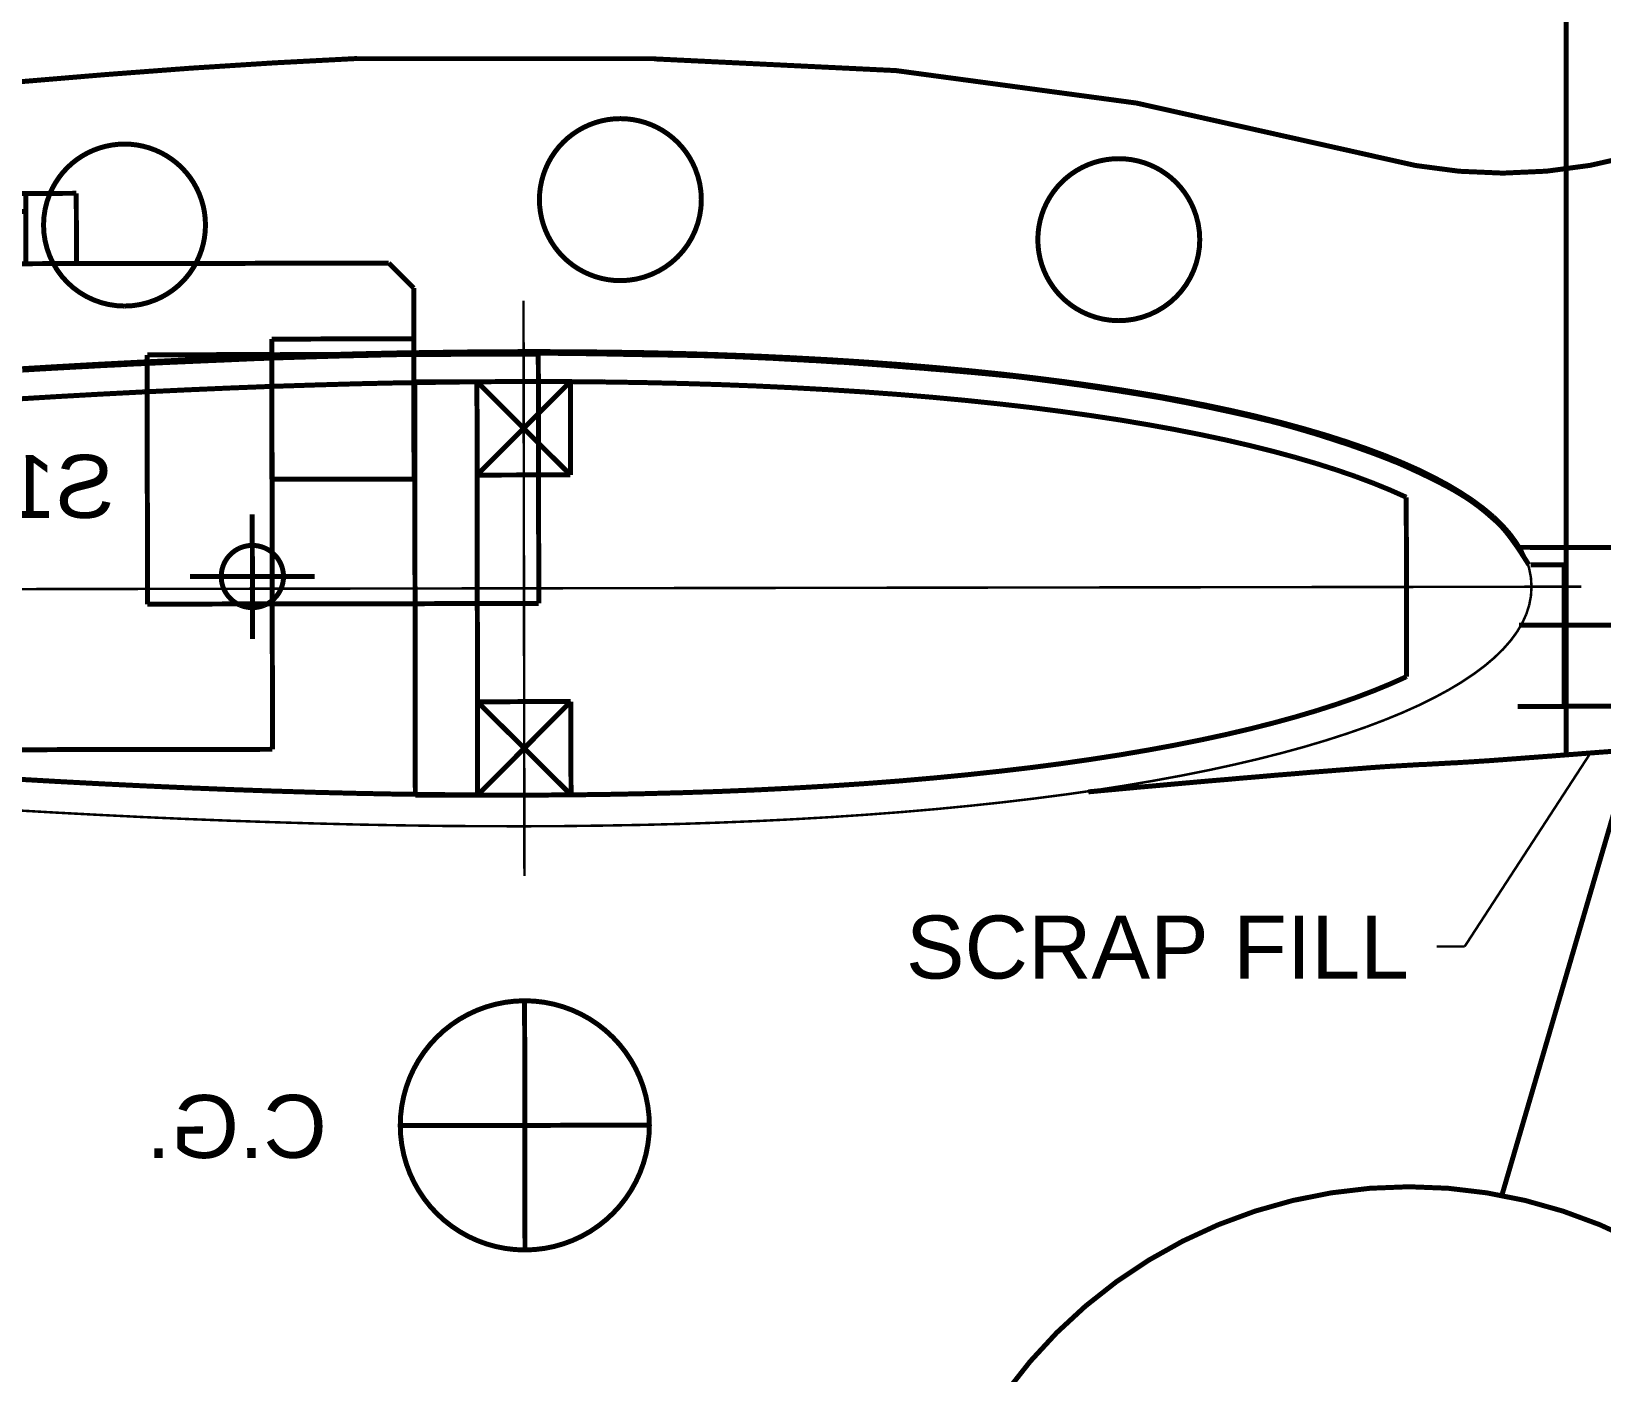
# Model space of a CAD drawing. Extents: x -1080 to 1070, y -166 to 202.
# Drawn here: x -86.6 to -7.8, y -33.3 to 34 of the extents above; entities that cross this region are included whole.
import ezdxf

# ---------------------------------------------------------------- set-up
doc = ezdxf.new("R2010")
doc.units = 0
doc.header["$MEASUREMENT"] = 0
doc.linetypes.add('DOT', pattern=[0.25, 0, -0.25])
doc.layers.get('0').update_dxf_attribs({"linetype": 'CONTINUOUS'})
for name, color, linetype in [('1', 7, 'CONTINUOUS'), ('DEFAULT', 7, 'CONTINUOUS'), ('LINE', 7, 'CONTINUOUS')]:
    doc.layers.add(name, color=color, linetype=linetype)
doc.styles.add('ARIAL', font='ARIAL.TTF')

# ---------------------------------------------------------------- blocks, each defined once
blk = doc.blocks.new('GROUP33')
at = {"layer": 'DEFAULT', "const_width": 0.01}
for points in [[(-0.0924, -0.057, 0.0644), (-1.5356, -0.2518, 5.4517)], [(2.721, -0.2846, 0.0079), (2.2038, -0.2117, 0.0058), (1.601, -0.1428, 0.006), (1.0041, -0.0882, 0.0085), (0.5038, -0.0563, 10.3486)], [(-2.2995, -0.1499, 0.066), (-2.0569, -0.2514, 0.066), (-1.7963, -0.2862, 0.066), (-1.5356, -0.2519, 1.6941)]]:
    blk.add_lwpolyline(points, format="xyb", dxfattribs=at)
at = {"layer": 'DEFAULT', "linetype": 'DOT', "const_width": 0.01}
for points in [[(0.1376, -0.3394, 0.0985), (0.1252, -0.2772, 0.0986), (0.09, -0.2244, 0.0985), (0.0372, -0.1892, 0.0985), (-0.0249, -0.1769, 0.0985), (-0.087, -0.1892, 0.0985), (-0.1398, -0.2244, 0.0985), (-0.175, -0.2772, 0.0984), (-0.1874, -0.3394, 0.0984), (-0.175, -0.4015, 0.0984), (-0.1398, -0.4543, 0.0984), (-0.087, -0.4895, 0.0984), (-0.0248, -0.5019, 0.0985), (0.0372, -0.4895, 0.0985), (0.09, -0.4543, 0.0985), (0.1252, -0.4015, 0.0985)], [(1.1329, -0.3904, 0.0984), (1.1205, -0.3282, 0.0985), (1.0853, -0.2754, 0.0985), (1.0325, -0.2402, 0.0985), (0.9703, -0.2279, 0.0985), (0.9082, -0.2402, 0.0986), (0.8554, -0.2754, 0.0985), (0.8202, -0.3282, 0.0986), (0.8079, -0.3904, 0.0985), (0.8202, -0.4525, 0.0985), (0.8554, -0.5053, 0.0985), (0.9082, -0.5405, 0.0984), (0.9704, -0.5529, 0.0984), (1.0325, -0.5405, 0.0984), (1.0853, -0.5053, 0.0984), (1.1205, -0.4525, 0.0984)], [(-0.8628, -0.4197, 0.0986), (-0.8751, -0.3575, 0.0986), (-0.9103, -0.3047, 0.0985), (-0.9631, -0.2695, 0.0986), (-1.0253, -0.2572, 0.0985), (-1.0874, -0.2695, 0.0985), (-1.1402, -0.3047, 0.0985), (-1.1754, -0.3575, 0.0984), (-1.1878, -0.4197, 0.0984), (-1.1754, -0.4818, 0.0984), (-1.1402, -0.5346, 0.0984), (-1.0874, -0.5698, 0.0984), (-1.0252, -0.5822, 0.0984), (-0.9631, -0.5698, 0.0985), (-0.9103, -0.5346, 0.0985), (-0.8751, -0.4818, 0.0985)]]:
    blk.add_lwpolyline(points, format="xyb", close=True, dxfattribs=at)
at = {"layer": 'DEFAULT', "linetype": 'DOT'}
for points, const_width in [([(-1.9232, -1.3437), (-1.9232, -0.2831)], 0.005), ([(-1.919, -1.3556), (-1.919, -1.0717)], 0.01)]:
    blk.add_lwpolyline(points, dxfattribs=dict(at, const_width=const_width))
at = {"layer": 'DEFAULT', "const_width": 0.01}
for points in [[(-1.8482, -1.0717), (-1.8461, -1.0684), (-1.844, -1.0652), (-1.8419, -1.062), (-1.8401, -1.059), (-1.838, -1.0559), (-1.8362, -1.0529), (-1.8342, -1.0499), (-1.8324, -1.0469), (-1.8303, -1.0439), (-1.8283, -1.0409), (-1.8262, -1.0379), (-1.8243, -1.0349), (-1.8221, -1.0319), (-1.82, -1.0289), (-1.8178, -1.0259), (-1.8157, -1.0229), (-1.8137, -1.0202), (-1.8119, -1.0178), (-1.8101, -1.0154), (-1.8083, -1.013), (-1.8064, -1.0106), (-1.8046, -1.0082), (-1.8028, -1.0058), (-1.801, -1.0037), (-1.7989, -1.0013), (-1.7971, -0.9992), (-1.795, -0.9969), (-1.7932, -0.9948), (-1.7911, -0.9926), (-1.789, -0.9905), (-1.7867, -0.9884), (-1.7846, -0.9863), (-1.7804, -0.9825), (-1.7763, -0.9789), (-1.7721, -0.9753), (-1.7682, -0.9718), (-1.764, -0.9682), (-1.7601, -0.9649), (-1.7559, -0.9616), (-1.752, -0.9584), (-1.7478, -0.9551), (-1.7436, -0.952), (-1.7393, -0.9488), (-1.7351, -0.9458), (-1.7306, -0.9427), (-1.7263, -0.9397), (-1.7216, -0.9367), (-1.7171, -0.9339), (-1.7106, -0.9299), (-1.7043, -0.9261), (-1.698, -0.9224), (-1.6917, -0.9189), (-1.6854, -0.9154), (-1.6791, -0.9121), (-1.6728, -0.9088), (-1.6667, -0.9057), (-1.6603, -0.9024), (-1.654, -0.8993), (-1.6476, -0.8961), (-1.6413, -0.8931), (-1.6347, -0.8898), (-1.6282, -0.8868), (-1.6214, -0.8837), (-1.6148, -0.8807), (-1.6091, -0.878), (-1.6036, -0.8755), (-1.5982, -0.8731), (-1.5928, -0.8707), (-1.5874, -0.8683), (-1.582, -0.8661), (-1.5766, -0.864), (-1.5714, -0.8619), (-1.566, -0.8597), (-1.5606, -0.8576), (-1.5552, -0.8555), (-1.5498, -0.8534), (-1.5441, -0.8513), (-1.5387, -0.8492), (-1.533, -0.8471), (-1.5274, -0.8452), (-1.5196, -0.8423), (-1.5119, -0.8396), (-1.5044, -0.8369), (-1.4969, -0.8343), (-1.4894, -0.8316), (-1.4821, -0.8292), (-1.4747, -0.8268), (-1.4675, -0.8244), (-1.46, -0.822), (-1.4527, -0.8196), (-1.4452, -0.8172), (-1.4379, -0.8148), (-1.4303, -0.8124), (-1.4228, -0.81), (-1.415, -0.8076), (-1.4073, -0.8055), (-1.4008, -0.8034), (-1.3945, -0.8016), (-1.3882, -0.7998), (-1.3821, -0.798), (-1.3758, -0.7962), (-1.3698, -0.7945), (-1.3638, -0.7927), (-1.3578, -0.7912), (-1.3515, -0.7894), (-1.3455, -0.7879), (-1.3393, -0.7862), (-1.3333, -0.7847), (-1.327, -0.7831), (-1.3207, -0.7816), (-1.3142, -0.7801), (-1.3079, -0.7786), (-1.2976, -0.7761), (-1.2876, -0.7737), (-1.2777, -0.7714), (-1.268, -0.7693), (-1.2582, -0.7671), (-1.2486, -0.765), (-1.239, -0.7629), (-1.2295, -0.7609), (-1.2198, -0.7588), (-1.2102, -0.7567), (-1.2005, -0.7546), (-1.1909, -0.7528), (-1.181, -0.7507), (-1.1711, -0.7488), (-1.161, -0.7467), (-1.151, -0.7449), (-1.1432, -0.7434), (-1.1357, -0.7419), (-1.1282, -0.7404), (-1.121, -0.7392), (-1.1137, -0.7377), (-1.1065, -0.7365), (-1.0993, -0.7353), (-1.0923, -0.7341), (-1.085, -0.7329), (-1.0778, -0.7317), (-1.0706, -0.7305), (-1.0634, -0.7293), (-1.0559, -0.7281), (-1.0486, -0.7269), (-1.041, -0.7257), (-1.0335, -0.7246), (-1.0251, -0.7231), (-1.017, -0.7219), (-1.0089, -0.7207), (-1.001, -0.7195), (-0.9931, -0.7183), (-0.9853, -0.7171), (-0.9775, -0.7159), (-0.9698, -0.7148), (-0.9619, -0.7136), (-0.9541, -0.7124), (-0.9462, -0.7112), (-0.9384, -0.7103), (-0.9303, -0.7091), (-0.9224, -0.708), (-0.9142, -0.7068), (-0.9061, -0.7059), (-0.8988, -0.7047), (-0.8916, -0.7038), (-0.8845, -0.7029), (-0.8776, -0.702), (-0.8707, -0.7011), (-0.8638, -0.7002), (-0.8569, -0.6993), (-0.8502, -0.6984), (-0.8433, -0.6975), (-0.8364, -0.6966), (-0.8295, -0.6957), (-0.8227, -0.695), (-0.8156, -0.6941), (-0.8087, -0.6935), (-0.8015, -0.6927), (-0.7944, -0.6921), (-0.7815, -0.6908), (-0.7689, -0.6896), (-0.7565, -0.6884), (-0.7443, -0.6873), (-0.7321, -0.6861), (-0.7201, -0.6851), (-0.7081, -0.684), (-0.6963, -0.6831), (-0.6842, -0.6819), (-0.6722, -0.681), (-0.66, -0.68), (-0.648, -0.6791), (-0.6357, -0.6779), (-0.6234, -0.677), (-0.6108, -0.6761), (-0.5982, -0.6752), (-0.5891, -0.6743), (-0.5802, -0.6737), (-0.5714, -0.6729), (-0.5628, -0.6723), (-0.5541, -0.6715), (-0.5456, -0.6709), (-0.5371, -0.6703), (-0.5287, -0.6697), (-0.52, -0.669), (-0.5116, -0.6684), (-0.503, -0.6678), (-0.4946, -0.6672), (-0.4858, -0.6666), (-0.4771, -0.666), (-0.4681, -0.6654), (-0.4593, -0.6651), (-0.445, -0.6642), (-0.431, -0.6633), (-0.4171, -0.6624), (-0.4036, -0.6618), (-0.39, -0.6609), (-0.3766, -0.6603), (-0.3632, -0.6595), (-0.35, -0.6589), (-0.3365, -0.658), (-0.3232, -0.6574), (-0.3097, -0.6568), (-0.2963, -0.6562), (-0.2826, -0.6556), (-0.2689, -0.655), (-0.2549, -0.6544), (-0.2408, -0.654), (-0.2308, -0.6536), (-0.221, -0.6533), (-0.2114, -0.653), (-0.202, -0.6527), (-0.1925, -0.6524), (-0.1832, -0.6522), (-0.1739, -0.6519), (-0.1647, -0.6519), (-0.1553, -0.6516), (-0.146, -0.6516), (-0.1366, -0.6513), (-0.1273, -0.6513), (-0.1177, -0.651), (-0.1083, -0.651), (-0.0985, -0.6508), (-0.0888, -0.6508), (-0.0733, -0.6505), (-0.0582, -0.6502), (-0.0432, -0.6499), (-0.0285, -0.6497), (-0.0138, -0.6494), (0.0006, -0.6491), (0.015, -0.6488), (0.0294, -0.6487), (0.0438, -0.6484), (0.0582, -0.6482), (0.0727, -0.6479), (0.0874, -0.6479), (0.1021, -0.6477), (0.1171, -0.6477), (0.1322, -0.6477), (0.1477, -0.6477), (0.1664, -0.6477), (0.1849, -0.6477), (0.203, -0.6477), (0.2212, -0.6478), (0.2389, -0.6478), (0.2567, -0.648), (0.2744, -0.6481), (0.2921, -0.6484), (0.3096, -0.6484), (0.3273, -0.6487), (0.345, -0.649), (0.363, -0.6493), (0.3809, -0.6496), (0.3992, -0.6499), (0.4177, -0.6502), (0.4366, -0.6508), (0.4578, -0.6511), (0.4789, -0.6517), (0.4996, -0.6521), (0.5202, -0.6527), (0.5404, -0.6531), (0.5607, -0.6537), (0.5808, -0.6543), (0.6009, -0.6549), (0.6208, -0.6555), (0.6409, -0.6561), (0.6611, -0.6567), (0.6815, -0.6575), (0.702, -0.6581), (0.7228, -0.659), (0.7439, -0.6599), (0.7654, -0.6609), (0.7939, -0.6621), (0.822, -0.6633), (0.8496, -0.6645), (0.8771, -0.6657), (0.9041, -0.6669), (0.9311, -0.6682), (0.9578, -0.6694), (0.9848, -0.6709), (1.0115, -0.6721), (1.0383, -0.6736), (1.0652, -0.675), (1.0924, -0.6765), (1.1197, -0.678), (1.1475, -0.6796), (1.1756, -0.6813)], [(-1.919, -1.0717), (-1.8518, -1.0717)], [(-2.079, -1.3556), (-1.919, -1.3556)]]:
    blk.add_lwpolyline(points, dxfattribs=at)
at = {"layer": 'LINE', "const_width": 0.01}
blk.add_lwpolyline([(-0.0926, -0.0566), (0.5067, -0.0566)], dxfattribs=at)
blk = doc.blocks.new('GROUP22')
at = {"layer": 'DEFAULT', "color": 5, "const_width": 0.01}
for points in [[(0.1186, 0.6125), (0.2986, 0.6125)], [(0.1186, 0.5035), (0.1186, 0.6125)], [(0.2986, 0.5035), (0.2986, 0.6125)], [(-0.1315, 0.5035), (-0.0299, 0.5035)], [(-0.1315, 0.3625), (-0.1315, 0.5035)], [(-0.0299, 0.5035), (0.4471, 0.5035)], [(-0.0299, 0.3625), (-0.0299, 0.5035)], [(0.4471, 0.3625), (0.4471, 0.5035)], [(-0.0299, 0.4675), (0.4471, 0.4675)], [(-0.8085, 0.3125), (-0.7585, 0.3625)], [(-0.7585, 0.3625), (0.7585, 0.3625)], [(0.7585, 0.3625), (0.8085, 0.3125)], [(-0.8085, 0.2105), (-0.8085, 0.3125)], [(0.8085, 0.2105), (0.8085, 0.3125)], [(-0.8085, 0.2105), (-0.5235, 0.2105)], [(-0.5235, -0.6125), (-0.5235, 0.2105)], [(0.5235, -0.6125), (0.5235, 0.2105)], [(0.5235, 0.2105), (0.8085, 0.2105)], [(0.5235, -0.2425), (0.7518, -0.2743)], [(0.7518, -0.3856), (0.7518, -0.2743)], [(0.5235, -0.4125), (0.7518, -0.3856)], [(-0.5235, -0.6125), (0.5235, -0.6125)]]:
    blk.add_lwpolyline(points, dxfattribs=at)
at = {"layer": 'DEFAULT', "const_width": 0.01}
for points in [[(-0.8085, -0.0708), (-0.8085, 0.2105)], [(0.8085, -0.0708), (0.8085, 0.2105)], [(-0.8085, -0.0708), (-0.8084, 0.1792)], [(-0.8084, 0.1792), (-0.5234, 0.1792)], [(-0.8084, 0.1792), (-0.5234, 0.1792)], [(-0.5234, 0.1792), (-0.5233, -0.0708)], [(0.5235, 0.1792), (0.8085, 0.1792)], [(0.5235, 0.1792), (0.5235, -0.0708)], [(0.5235, 0.1792), (0.8085, 0.1792)], [(0.8085, 0.1792), (0.8085, -0.0708)], [(-0.5233, -0.0708), (-0.8085, -0.0708)], [(-0.8083, -0.0708), (-0.5233, -0.0708)], [(0.5235, -0.0708), (0.8085, -0.0708)], [(0.5235, -0.0708), (0.8085, -0.0708)]]:
    blk.add_lwpolyline(points, dxfattribs=at)
at = {"layer": 'DEFAULT', "linetype": 'DOT', "const_width": 0.01}
for points in [[(-1.0585, -0.3208), (-1.0583, 0.1793)], [(-1.0583, 0.1793), (-0.8084, 0.1793)], [(-0.5234, 0.1794), (-0.2734, 0.1794)], [(-0.2732, -0.3212), (-0.273, 0.1789)], [(0.2735, 0.1792), (0.5235, 0.1792)], [(0.2735, -0.3208), (0.2735, 0.1792)], [(0.8085, 0.1792), (1.0585, 0.1792)], [(1.0585, -0.3208), (1.0585, 0.1792)], [(-1.0585, -0.3208), (-0.2731, -0.3208)], [(0.2735, -0.3208), (1.0585, -0.3208)]]:
    blk.add_lwpolyline(points, dxfattribs=at)
at = {"layer": 'DEFAULT', "color": 5, "style": 'ARIAL'}
blk.add_text('S100', height=0.1263, dxfattribs=at).set_placement((-0.207, -0.1476))
blk = doc.blocks.new('GROUP31')
at = {"const_width": 0.01}
for points in [[(-1.8774, 0.4016), (-1.8037, 0.4052)], [(-1.8037, 0.4052), (-1.7288, 0.4082)], [(-1.7288, 0.4082), (-1.6526, 0.4106)], [(-1.6526, 0.4106), (-1.5752, 0.4125)], [(-1.5752, 0.4125), (-1.4966, 0.4138)], [(-1.4966, 0.4138), (-1.417, 0.4147)], [(-1.4302, 0.4145), (-1.4301, 0.2274)], [(-1.4302, 0.4145), (-1.2426, 0.2275)], [(-1.4301, 0.2274), (-1.2427, 0.4146)], [(-1.417, 0.4147), (-1.3364, 0.4149)], [(-1.3364, 0.4149), (-1.2548, 0.4147)], [(-1.2548, 0.4147), (-1.2427, 0.4146)], [(-1.2427, 0.4146), (-1.2426, 0.2275)], [(-1.2427, 0.4146), (-1.0889, 0.4127)], [(-1.0889, 0.4127), (-1.0048, 0.411)], [(-1.0048, 0.411), (-0.9199, 0.4087)], [(-0.9199, 0.4087), (-0.8343, 0.4061)], [(-0.8343, 0.4061), (-0.7482, 0.4029)], [(-2.2895, 0.3687), (-2.2246, 0.3756)], [(-2.2246, 0.3756), (-2.1582, 0.3819)], [(-2.1582, 0.3819), (-2.0902, 0.3877)], [(-2.0902, 0.3877), (-2.0207, 0.3929)], [(-2.0207, 0.3929), (-1.9497, 0.3975)], [(-1.9497, 0.3975), (-1.8774, 0.4016)], [(-0.7482, 0.4029), (-0.6614, 0.3993)], [(-0.6614, 0.3993), (-0.5742, 0.3953)], [(-0.5742, 0.3953), (-0.4865, 0.3909)], [(-0.4865, 0.3909), (-0.3985, 0.3861)], [(-0.3985, 0.3861), (-0.3101, 0.3809)], [(-2.532, 0.3361), (-2.474, 0.345)], [(-2.474, 0.345), (-2.4142, 0.3534)], [(-2.4142, 0.3534), (-2.3527, 0.3614)], [(-2.3527, 0.3614), (-2.2895, 0.3687)], [(-2.695, 0.3063), (-2.6426, 0.3167)], [(-2.6426, 0.3167), (-2.5883, 0.3266)], [(-2.5883, 0.3266), (-2.532, 0.3361)], [(-2.8405, 0.2725), (-2.794, 0.2842)], [(-2.794, 0.2842), (-2.7455, 0.2955)], [(-2.7455, 0.2955), (-2.695, 0.3063)], [(-2.9674, 0.2351), (-2.9273, 0.2479)], [(-2.9273, 0.2479), (-2.8849, 0.2604)], [(-2.8849, 0.2604), (-2.8405, 0.2725)], [(-3.0411, 0.2085), (-3.0054, 0.222)], [(-3.0054, 0.222), (-2.9674, 0.2351)], [(-1.4301, 0.2274), (-1.2426, 0.2275)], [(-3.1058, 0.1809), (-3.0746, 0.1948)], [(-3.0746, 0.1948), (-3.0411, 0.2085)], [(-3.1076, 0.1799), (-3.1058, 0.1809)], [(-3.1076, -0.1797), (-3.1076, 0.1799)], [(-0.7913, -0.1004), (-0.7913, 0.1496)], [(-0.9163, 0.0246), (-0.6663, 0.0246)], [(-3.1076, -0.1797), (-3.1058, -0.1807)], [(-3.1058, -0.1807), (-3.0746, -0.1946)], [(-3.0746, -0.1946), (-3.0411, -0.2083)], [(-3.0411, -0.2083), (-3.0054, -0.2218)], [(-3.0054, -0.2218), (-2.9674, -0.2349)], [(-2.9674, -0.2349), (-2.9273, -0.2477)], [(-2.9273, -0.2477), (-2.8849, -0.2602)], [(-1.4302, -0.4143), (-1.4301, -0.2272)], [(-1.4302, -0.4143), (-1.2426, -0.2273)], [(-1.4301, -0.2272), (-1.2426, -0.2273)], [(-1.4301, -0.2272), (-1.2427, -0.4144)], [(-1.2427, -0.4144), (-1.2426, -0.2273)], [(-2.8849, -0.2602), (-2.8405, -0.2723)], [(-2.8405, -0.2723), (-2.794, -0.284)], [(-2.794, -0.284), (-2.7455, -0.2953)], [(-2.7455, -0.2953), (-2.695, -0.3061)], [(-2.695, -0.3061), (-2.6426, -0.3165)], [(-2.6426, -0.3165), (-2.5883, -0.3264)], [(-2.5883, -0.3264), (-2.532, -0.3359)], [(-2.532, -0.3359), (-2.474, -0.3448)], [(-2.474, -0.3448), (-2.4142, -0.3533)], [(-2.4142, -0.3533), (-2.3527, -0.3612)], [(-2.3527, -0.3612), (-2.2895, -0.3685)], [(-2.2895, -0.3685), (-2.2246, -0.3754)], [(-2.2246, -0.3754), (-2.1582, -0.3817)], [(-2.1582, -0.3817), (-2.0902, -0.3875)], [(-0.3985, -0.3859), (-0.3101, -0.3807)], [(-2.0902, -0.3875), (-2.0207, -0.3927)], [(-2.0207, -0.3927), (-1.9497, -0.3973)], [(-1.9497, -0.3973), (-1.8774, -0.4014)], [(-1.8774, -0.4014), (-1.8037, -0.405)], [(-1.8037, -0.405), (-1.7288, -0.408)], [(-1.7288, -0.408), (-1.6526, -0.4104)], [(-1.6526, -0.4104), (-1.5752, -0.4123)], [(-1.5752, -0.4123), (-1.4966, -0.4137)], [(-1.4966, -0.4137), (-1.417, -0.4145)], [(-1.417, -0.4145), (-1.3364, -0.4148)], [(-1.3364, -0.4148), (-1.2548, -0.4145)], [(-1.2548, -0.4145), (-1.2427, -0.4144)], [(-1.2427, -0.4144), (-1.0889, -0.4125)], [(-1.0889, -0.4125), (-1.0048, -0.4108)], [(-1.0048, -0.4108), (-0.9199, -0.4086)], [(-0.9199, -0.4086), (-0.8343, -0.4059)], [(-0.8343, -0.4059), (-0.7482, -0.4027)], [(-0.7482, -0.4027), (-0.6614, -0.3991)], [(-0.6614, -0.3991), (-0.5742, -0.3951)], [(-0.5742, -0.3951), (-0.4865, -0.3907)], [(-0.4865, -0.3907), (-0.3985, -0.3859)]]:
    blk.add_lwpolyline(points, dxfattribs=at)
blk.add_lwpolyline([(-0.7288, 0.0246, 0.0985), (-0.7335, 0.0485, 0.0985), (-0.7471, 0.0687, 0.0984), (-0.7673, 0.0823, 0.0983), (-0.7913, 0.087, 0.0983), (-0.8152, 0.0823, 0.0982), (-0.8354, 0.0687, 0.0982), (-0.849, 0.0485, 0.0984), (-0.8538, 0.0245, 0.0983), (-0.849, 0.0006, 0.0984), (-0.8354, -0.0195, 0.0985), (-0.8152, -0.0331, 0.0986), (-0.7912, -0.0378, 0.0986), (-0.7673, -0.0331, 0.0987), (-0.7471, -0.0195, 0.0986), (-0.7335, 0.0006, 0.0986)], format="xyb", close=True, dxfattribs=at)
at = {"layer": '1', "linetype": 'DOT', "const_width": 0.005}
for points in [[(-1.3364, -0.5773), (-1.3364, 0.5774)], [(-1.8065, 0.4676), (-1.731, 0.4706)], [(-1.731, 0.4706), (-1.6543, 0.4731)], [(-1.6543, 0.4731), (-1.5765, 0.475)], [(-1.5765, 0.475), (-1.4975, 0.4763)], [(-1.4975, 0.4763), (-1.4175, 0.4772)], [(-1.4175, 0.4772), (-1.3364, 0.4774)], [(-1.3364, 0.4774), (-1.2544, 0.4772)], [(-1.2544, 0.4772), (-1.2427, 0.4771)], [(-1.2427, 0.4771), (-1.0878, 0.4752)], [(-1.0878, 0.4752), (-1.0033, 0.4735)], [(-1.0033, 0.4735), (-0.9181, 0.4712)], [(-0.9181, 0.4712), (-0.8322, 0.4685)], [(-2.2308, 0.4378), (-2.1638, 0.4441)], [(-2.1638, 0.4441), (-2.0951, 0.45)], [(-2.0951, 0.45), (-2.0251, 0.4552)], [(-2.0251, 0.4552), (-1.9536, 0.4599)], [(-1.9536, 0.4599), (-1.8807, 0.464)], [(-1.8807, 0.464), (-1.8065, 0.4676)], [(-0.8322, 0.4685), (-0.7457, 0.4654)], [(-0.7457, 0.4654), (-0.6587, 0.4618)], [(-0.6587, 0.4618), (-0.5712, 0.4577)], [(-0.5712, 0.4577), (-0.4832, 0.4533)], [(-0.4832, 0.4533), (-0.3949, 0.4485)], [(-0.3949, 0.4485), (-0.3063, 0.4433)], [(-2.4831, 0.4068), (-2.4226, 0.4154)], [(-2.4226, 0.4154), (-2.3603, 0.4234)], [(-2.3603, 0.4234), (-2.2964, 0.4309)], [(-2.2964, 0.4309), (-2.2308, 0.4378)], [(-2.7077, 0.3675), (-2.6543, 0.3781)], [(-2.6543, 0.3781), (-2.599, 0.3882)], [(-2.599, 0.3882), (-2.542, 0.3978)], [(-2.542, 0.3978), (-2.4831, 0.4068)], [(-2.8564, 0.333), (-2.8088, 0.345)], [(-2.8088, 0.345), (-2.7592, 0.3565)], [(-2.7592, 0.3565), (-2.7077, 0.3675)], [(-2.9456, 0.3077), (-2.902, 0.3205)], [(-2.902, 0.3205), (-2.8564, 0.333)], [(-3.0266, 0.2807), (-2.9871, 0.2944)], [(-2.9871, 0.2944), (-2.9456, 0.3077)], [(-3.1323, 0.2375), (-3.0992, 0.2523)], [(-3.0992, 0.2523), (-3.064, 0.2667)], [(-3.064, 0.2667), (-3.0266, 0.2807)], [(-3.1918, 0.2069), (-3.1632, 0.2223)], [(-3.1632, 0.2223), (-3.1323, 0.2375)], [(-3.2425, 0.175), (-3.2183, 0.1911)], [(-3.2183, 0.1911), (-3.1918, 0.2069)], [(-3.2842, 0.142), (-3.2645, 0.1587)], [(-3.2645, 0.1587), (-3.2425, 0.175)], [(-3.3167, 0.108), (-3.3016, 0.1251)], [(-3.3016, 0.1251), (-3.2842, 0.142)], [(-3.3295, 0.0905), (-3.3167, 0.108)], [(-3.3482, 0.055), (-3.34, 0.0729)], [(-3.34, 0.0729), (-3.3295, 0.0905)], [(-3.3575, 0.0186), (-3.354, 0.0369)], [(-3.354, 0.0369), (-3.3482, 0.055)], [(-3.4587, 0.0001), (-1.3364, 0.0001)], [(-3.3587, 0.0001), (-3.3575, 0.0186)], [(-3.3587, 0.0001), (3.4587, 0.0001)], [(-3.3587, 0.0001), (-3.3575, -0.0184)], [(-3.3575, -0.0184), (-3.354, -0.0367)], [(-3.354, -0.0367), (-3.3482, -0.0548)], [(-3.3482, -0.0548), (-3.34, -0.0727)], [(-3.34, -0.0727), (-3.3295, -0.0904)], [(-3.3295, -0.0904), (-3.3167, -0.1078)], [(-3.3167, -0.1078), (-3.3016, -0.1249)], [(-3.3016, -0.1249), (-3.2842, -0.1418)], [(-3.2842, -0.1418), (-3.2645, -0.1585)], [(-3.2645, -0.1585), (-3.2425, -0.1748)], [(-3.2425, -0.1748), (-3.2183, -0.1909)], [(-3.2183, -0.1909), (-3.1918, -0.2067)], [(-3.1918, -0.2067), (-3.1632, -0.2221)], [(-3.1632, -0.2221), (-3.1323, -0.2373)], [(-3.1323, -0.2373), (-3.0992, -0.2521)], [(-3.0992, -0.2521), (-3.064, -0.2665)], [(-3.064, -0.2665), (-3.0266, -0.2806)], [(-3.0266, -0.2806), (-2.9871, -0.2942)], [(-2.9871, -0.2942), (-2.9456, -0.3075)], [(-2.9456, -0.3075), (-2.902, -0.3204)], [(-2.902, -0.3204), (-2.8564, -0.3328)], [(-2.8564, -0.3328), (-2.8088, -0.3448)], [(-2.8088, -0.3448), (-2.7592, -0.3563)], [(-2.7592, -0.3563), (-2.7077, -0.3674)], [(-2.7077, -0.3674), (-2.6543, -0.3779)], [(-2.6543, -0.3779), (-2.599, -0.388)], [(-2.599, -0.388), (-2.542, -0.3976)], [(-2.542, -0.3976), (-2.4831, -0.4067)], [(-2.4831, -0.4067), (-2.4226, -0.4152)], [(-2.4226, -0.4152), (-2.3603, -0.4232)], [(-2.3603, -0.4232), (-2.2964, -0.4307)], [(-2.2964, -0.4307), (-2.2308, -0.4376)], [(-2.2308, -0.4376), (-2.1638, -0.444)], [(-0.3949, -0.4483), (-0.3063, -0.4431)], [(-2.1638, -0.444), (-2.0951, -0.4498)], [(-2.0951, -0.4498), (-2.0251, -0.455)], [(-2.0251, -0.455), (-1.9536, -0.4597)], [(-1.9536, -0.4597), (-1.8807, -0.4638)], [(-1.8807, -0.4638), (-1.8065, -0.4674)], [(-1.8065, -0.4674), (-1.731, -0.4704)], [(-1.731, -0.4704), (-1.6543, -0.4729)], [(-1.6543, -0.4729), (-1.5765, -0.4748)], [(-1.5765, -0.4748), (-1.4975, -0.4761)], [(-1.1716, -0.4763), (-1.0878, -0.475)], [(-1.0878, -0.475), (-1.0033, -0.4733)], [(-1.0033, -0.4733), (-0.9181, -0.471)], [(-0.9181, -0.471), (-0.8322, -0.4683)], [(-0.8322, -0.4683), (-0.7457, -0.4652)], [(-0.7457, -0.4652), (-0.6587, -0.4616)], [(-0.6587, -0.4616), (-0.5712, -0.4576)], [(-0.5712, -0.4576), (-0.4832, -0.4531)], [(-0.4832, -0.4531), (-0.3949, -0.4483)], [(-1.4975, -0.4761), (-1.4175, -0.477)], [(-1.4175, -0.477), (-1.3364, -0.4773)], [(-1.3364, -0.4773), (-1.2544, -0.477)], [(-1.2544, -0.477), (-1.2427, -0.4769)], [(-1.2427, -0.4769), (-1.1716, -0.4763)]]:
    blk.add_lwpolyline(points, dxfattribs=at)
at = {"layer": 'DEFAULT', "const_width": 0.01}
for points in [[(-1.2427, -0.4144), (-1.2427, 0.4146)], [(-1.2427, 0.4146), (-1.2427, -0.4144)], [(-1.2427, 0.4146), (-1.1177, 0.4146)], [(-1.1177, -0.4144), (-1.1177, 0.4146)], [(-1.1177, 0.4146), (-1.1177, -0.4144)], [(-1.2427, -0.4144), (-1.1177, -0.4144)], [(-1.3364, -1.3273), (-1.3364, -0.8273)], [(-1.5864, -1.0773), (-1.0864, -1.0773)]]:
    blk.add_lwpolyline(points, dxfattribs=at)
blk.add_lwpolyline([(-1.0864, -1.0773, 0.0985), (-1.1054, -0.9816, 0.0985), (-1.1596, -0.9005, 0.0985), (-1.2407, -0.8463, 0.0985), (-1.3364, -0.8273, 0.0985), (-1.432, -0.8463, 0.0985), (-1.5131, -0.9005, 0.0985), (-1.5673, -0.9816, 0.0985), (-1.5864, -1.0773, 0.0985), (-1.5673, -1.1729, 0.0985), (-1.5131, -1.254, 0.0985), (-1.432, -1.3082, 0.0985), (-1.3363, -1.3272, 0.0985), (-1.2407, -1.3082, 0.0985), (-1.1596, -1.254, 0.0985), (-1.1054, -1.1729, 0.0985)], format="xyb", close=True, dxfattribs=at)
at = {"layer": 'DEFAULT'}
blk.add_blockref('GROUP22', (-0.3076, 0.2904), dxfattribs=at)
at = {"layer": 'DEFAULT', "style": 'ARIAL'}
blk.add_text('   C.G.', height=0.1263, dxfattribs=at).set_placement((-1.0864, -1.1417))
blk = doc.blocks.new('GROUP26')
at = {"layer": 'DEFAULT'}
for points, const_width in [([(6.0741, -1.8424), (6.0435, -1.8446), (6.013, -1.847), (5.9822, -1.8494), (5.9514, -1.8518), (5.9201, -1.8541), (5.8886, -1.8565), (5.8565, -1.8589), (5.8241, -1.8613), (5.8077, -1.8623), (5.7917, -1.8634), (5.7759, -1.8643), (5.7603, -1.8653), (5.7447, -1.866), (5.7294, -1.8669), (5.7141, -1.8677), (5.699, -1.8686), (5.6836, -1.8692), (5.6683, -1.8701), (5.6528, -1.871), (5.6375, -1.8719), (5.6218, -1.8728), (5.6061, -1.8739), (5.5901, -1.875), (5.574, -1.8763), (5.5379, -1.879), (5.5025, -1.8818), (5.4674, -1.8845), (5.433, -1.8875), (5.3987, -1.8902), (5.3648, -1.8932), (5.331, -1.896), (5.2974, -1.899), (5.2635, -1.9018), (5.2298, -1.9048), (5.1958, -1.9078), (5.1617, -1.9109), (5.1271, -1.9139), (5.0923, -1.9171), (5.0569, -1.9204), (5.0211, -1.9237)], 0.01), ([(5.8883, -1.4332), (6.1216, -1.4333)], 0.01), ([(5.8857, -1.5895), (6.1216, -1.5896)], 0.01), ([(5.7765, -2.2338), (6.031, -1.8426)], 0.005), ([(5.7199, -2.2338), (5.7765, -2.2338)], 0.005)]:
    blk.add_lwpolyline(points, dxfattribs=dict(at, const_width=const_width))
at = {"layer": 'DEFAULT', "linetype": 'DOT', "const_width": 0.01}
blk.add_lwpolyline([(5.883, -1.7526), (5.9852, -1.7526)], dxfattribs=at)
at = {"layer": 'LINE', "const_width": 0.01}
for points in [[(5.9799, -1.8546), (5.9806, 0.9413)], [(5.851, -2.7334), (6.1327, -1.7718)]]:
    blk.add_lwpolyline(points, dxfattribs=at)
blk.add_lwpolyline([(6.6648, -3.7159, 0.0985), (6.5886, -3.3332, 0.0985), (6.3719, -3.0087, 0.0985), (6.0474, -2.792, 0.0985), (5.6647, -2.7159, 0.0985), (5.2821, -2.792, 0.0985), (4.9576, -3.0087, 0.0985), (4.7409, -3.3332, 0.0985), (4.6648, -3.7159, 0.0985), (4.7409, -4.0985, 0.0985), (4.9576, -4.423, 0.0985), (5.2821, -4.6397, 0.0985), (5.6648, -4.7158, 0.0985), (6.0474, -4.6397, 0.0985), (6.3719, -4.423, 0.0985), (6.5886, -4.0985, 0.0985)], format="xyb", close=True, dxfattribs=at)
at = {"layer": 'DEFAULT', "xscale": -1}
for name, p, rotation in [('GROUP33', (4.0569, -0.3963), 359.9998), ('GROUP31', (2.5519, -1.5176), 0.08980000000000002)]:
    blk.add_blockref(name, p, dxfattribs=dict(at, rotation=rotation))
at = {"layer": 'DEFAULT', "style": 'ARIAL'}
blk.add_text('SCRAP FILL', height=0.1263, dxfattribs=at).set_placement((4.6549, -2.2982))

msp = doc.modelspace()

# ---------------------------------------------------------------- block references
at = {"layer": 'DEFAULT', "xscale": 25, "yscale": 25, "zscale": 25}
msp.add_blockref('GROUP26', (-159.13, 43.943), dxfattribs=at)

doc.saveas('drawing.dxf')
